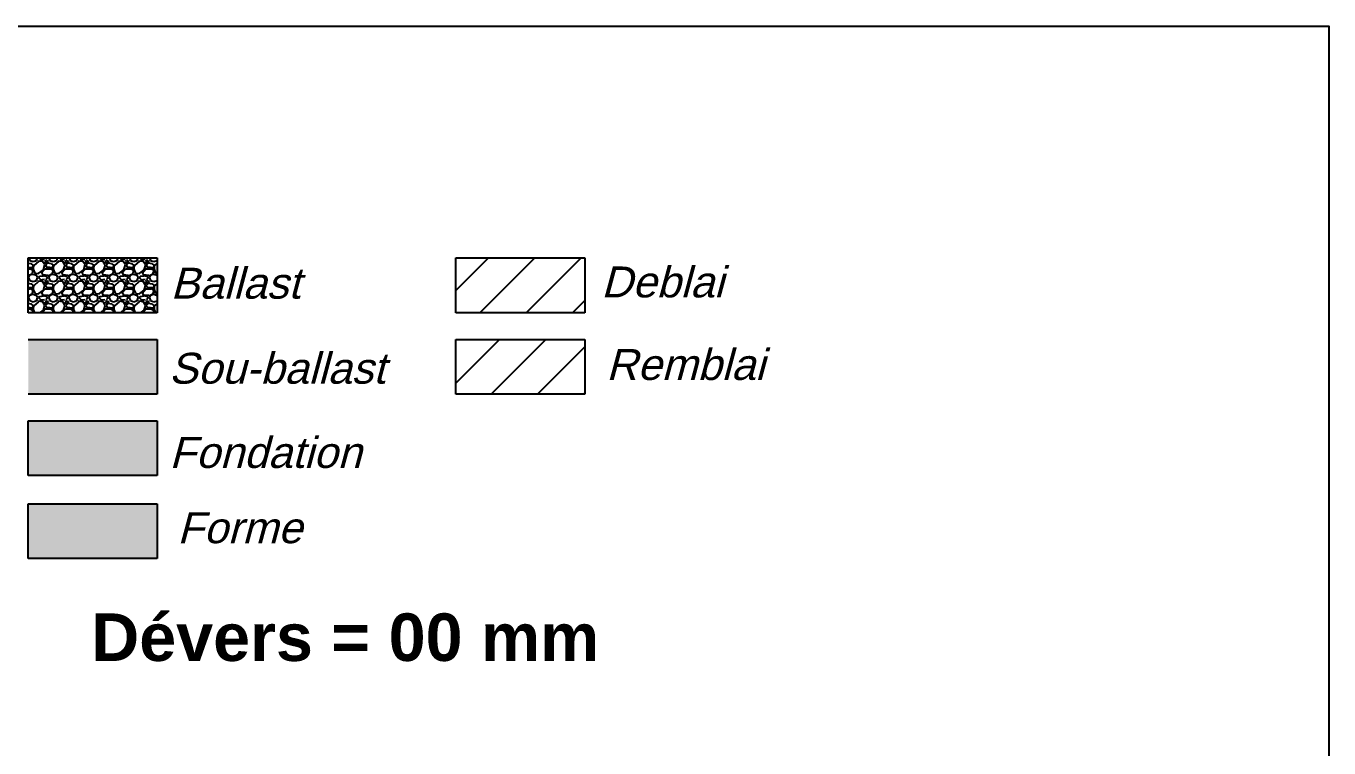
# Model space of a CAD drawing. Header units: millimetres. Extents: x 2762 to 3076, y 916 to 3305.
# Drawn here: x 2908.13 to 2924.56, y 950.04 to 959.15 of the extents above; entities that cross this region are included whole.
import ezdxf

# ---------------------------------------------------------------- set-up
doc = ezdxf.new("R2010")
doc.units = ezdxf.units.MM
doc.header["$LTSCALE"] = 2
doc.layers.add('C-ANNO-TABL-TEXT', color=150, linetype='Continuous')
doc.styles.add('ARIAL', font='arial.ttf')
doc.styles.get("Standard").update_dxf_attribs({"font": 'arial.ttf'})

msp = doc.modelspace()

# ---------------------------------------------------------------- hatches: boundary and pattern name
h = msp.add_hatch(color=11)
h.dxf.hatch_style = 1
h.paths.add_polyline_path([(2909.781, 955.191), (2908.155, 955.191), (2908.155, 954.499), (2909.781, 954.499)])
h = msp.add_hatch(color=30)
h.dxf.hatch_style = 1
h.paths.add_polyline_path([(2909.781, 954.164), (2908.155, 954.164), (2908.155, 953.472), (2909.781, 953.472)])
h = msp.add_hatch(color=83)
h.dxf.hatch_style = 1
h.paths.add_polyline_path([(2909.781, 953.118), (2908.155, 953.118), (2908.155, 952.426), (2909.781, 952.426)])

# ---------------------------------------------------------------- linework, layer by layer
for p, q in [((2908.155, 956.219), (2909.781, 956.219)), ((2908.155, 956.219), (2909.781, 956.219)), ((2908.155, 955.527), (2908.155, 956.219)), ((2909.781, 956.219), (2909.781, 955.527)), ((2909.781, 956.219), (2909.781, 955.527)), ((2913.548, 956.219), (2915.174, 956.219)), ((2913.548, 955.527), (2913.548, 956.219)), ((2915.174, 956.219), (2915.174, 955.527)), ((2909.781, 955.527), (2908.155, 955.527)), ((2909.781, 955.527), (2908.155, 955.527)), ((2915.174, 955.527), (2913.548, 955.527)), ((2908.155, 955.191), (2909.781, 955.191)), ((2909.781, 955.191), (2909.781, 954.499)), ((2913.548, 955.191), (2915.174, 955.191)), ((2913.548, 954.499), (2913.548, 955.191)), ((2915.174, 955.191), (2915.174, 954.499)), ((2909.781, 954.499), (2908.155, 954.499)), ((2915.174, 954.499), (2913.548, 954.499)), ((2908.155, 954.164), (2909.781, 954.164)), ((2908.155, 953.472), (2908.155, 954.164)), ((2909.781, 954.164), (2909.781, 953.472)), ((2909.781, 953.472), (2908.155, 953.472)), ((2908.155, 953.118), (2909.781, 953.118)), ((2908.155, 952.426), (2908.155, 953.118)), ((2909.781, 953.118), (2909.781, 952.426)), ((2909.781, 952.426), (2908.155, 952.426))]:
    msp.add_line(p, q)
at = {"linetype": 'Continuous'}
for p, q in [((2908.158, 956.172), (2908.155, 956.173)), ((2908.155, 956.17), (2908.158, 956.172)), ((2908.195, 956.144), (2908.155, 956.15)), ((2908.161, 956.219), (2908.174, 956.188)), ((2908.173, 956.188), (2908.216, 956.175)), ((2908.218, 956.128), (2908.197, 956.145)), ((2908.216, 956.175), (2908.26, 956.188)), ((2908.284, 956.175), (2908.225, 956.122)), ((2908.26, 956.187), (2908.271, 956.219)), ((2908.337, 956.175), (2908.276, 956.18)), ((2908.317, 956.193), (2908.293, 956.219)), ((2908.36, 956.199), (2908.302, 956.194)), ((2908.364, 956.131), (2908.336, 956.176)), ((2908.363, 956.175), (2908.373, 956.15)), ((2908.382, 956.183), (2908.364, 956.176)), ((2908.374, 956.149), (2908.412, 956.172)), ((2908.399, 956.152), (2908.374, 956.127)), ((2908.394, 956.219), (2908.376, 956.198)), ((2908.394, 956.219), (2908.376, 956.198)), ((2908.412, 956.172), (2908.381, 956.182)), ((2908.449, 956.144), (2908.399, 956.151)), ((2908.449, 956.144), (2908.399, 956.151)), ((2908.415, 956.219), (2908.428, 956.188)), ((2908.415, 956.219), (2908.428, 956.188)), ((2908.427, 956.188), (2908.47, 956.175)), ((2908.427, 956.188), (2908.47, 956.175)), ((2908.472, 956.128), (2908.451, 956.145)), ((2908.472, 956.128), (2908.451, 956.145)), ((2908.47, 956.175), (2908.514, 956.188)), ((2908.47, 956.175), (2908.514, 956.188)), ((2908.538, 956.175), (2908.479, 956.122)), ((2908.538, 956.175), (2908.479, 956.122)), ((2908.514, 956.187), (2908.525, 956.219)), ((2908.514, 956.187), (2908.525, 956.219)), ((2908.591, 956.175), (2908.53, 956.18)), ((2908.591, 956.175), (2908.53, 956.18)), ((2908.571, 956.193), (2908.547, 956.219)), ((2908.571, 956.193), (2908.547, 956.219)), ((2908.614, 956.199), (2908.556, 956.194)), ((2908.614, 956.199), (2908.556, 956.194)), ((2908.618, 956.131), (2908.59, 956.176)), ((2908.618, 956.131), (2908.59, 956.176)), ((2908.617, 956.175), (2908.627, 956.15)), ((2908.617, 956.175), (2908.627, 956.15)), ((2908.636, 956.183), (2908.618, 956.176)), ((2908.636, 956.183), (2908.618, 956.176)), ((2908.628, 956.149), (2908.666, 956.172)), ((2908.628, 956.149), (2908.666, 956.172)), ((2908.653, 956.152), (2908.628, 956.127)), ((2908.653, 956.152), (2908.628, 956.127)), ((2908.648, 956.219), (2908.63, 956.198)), ((2908.648, 956.219), (2908.63, 956.198)), ((2908.666, 956.172), (2908.635, 956.182)), ((2908.666, 956.172), (2908.635, 956.182)), ((2908.703, 956.144), (2908.653, 956.151)), ((2908.703, 956.144), (2908.653, 956.151)), ((2908.669, 956.219), (2908.682, 956.188)), ((2908.669, 956.219), (2908.682, 956.188)), ((2908.681, 956.188), (2908.724, 956.175)), ((2908.681, 956.188), (2908.724, 956.175)), ((2908.726, 956.128), (2908.705, 956.145)), ((2908.726, 956.128), (2908.705, 956.145)), ((2908.724, 956.175), (2908.768, 956.188)), ((2908.724, 956.175), (2908.768, 956.188)), ((2908.792, 956.175), (2908.733, 956.122)), ((2908.792, 956.175), (2908.733, 956.122)), ((2908.768, 956.187), (2908.779, 956.219)), ((2908.768, 956.187), (2908.779, 956.219)), ((2908.845, 956.175), (2908.784, 956.18)), ((2908.845, 956.175), (2908.784, 956.18)), ((2908.825, 956.193), (2908.801, 956.219)), ((2908.825, 956.193), (2908.801, 956.219)), ((2908.868, 956.199), (2908.81, 956.194)), ((2908.868, 956.199), (2908.81, 956.194)), ((2908.872, 956.131), (2908.844, 956.176)), ((2908.872, 956.131), (2908.844, 956.176)), ((2908.871, 956.175), (2908.881, 956.15)), ((2908.871, 956.175), (2908.881, 956.15)), ((2908.89, 956.183), (2908.872, 956.176)), ((2908.89, 956.183), (2908.872, 956.176)), ((2908.882, 956.149), (2908.92, 956.172)), ((2908.882, 956.149), (2908.92, 956.172)), ((2908.907, 956.152), (2908.882, 956.127)), ((2908.907, 956.152), (2908.882, 956.127)), ((2908.902, 956.219), (2908.884, 956.198)), ((2908.902, 956.219), (2908.884, 956.198)), ((2908.92, 956.172), (2908.889, 956.182)), ((2908.92, 956.172), (2908.889, 956.182)), ((2908.957, 956.144), (2908.907, 956.151)), ((2908.957, 956.144), (2908.907, 956.151)), ((2908.923, 956.219), (2908.936, 956.188)), ((2908.923, 956.219), (2908.936, 956.188)), ((2908.935, 956.188), (2908.978, 956.175)), ((2908.935, 956.188), (2908.978, 956.175)), ((2908.98, 956.128), (2908.959, 956.145)), ((2908.98, 956.128), (2908.959, 956.145)), ((2908.978, 956.175), (2909.022, 956.188)), ((2908.978, 956.175), (2909.022, 956.188)), ((2909.046, 956.175), (2908.987, 956.122)), ((2909.046, 956.175), (2908.987, 956.122)), ((2909.022, 956.187), (2909.033, 956.219)), ((2909.022, 956.187), (2909.033, 956.219)), ((2909.099, 956.175), (2909.038, 956.18)), ((2909.099, 956.175), (2909.038, 956.18)), ((2909.079, 956.193), (2909.055, 956.219)), ((2909.079, 956.193), (2909.055, 956.219)), ((2909.122, 956.199), (2909.064, 956.194)), ((2909.122, 956.199), (2909.064, 956.194)), ((2909.126, 956.131), (2909.098, 956.176)), ((2909.126, 956.131), (2909.098, 956.176)), ((2909.125, 956.175), (2909.135, 956.15)), ((2909.125, 956.175), (2909.135, 956.15)), ((2909.144, 956.183), (2909.126, 956.176)), ((2909.144, 956.183), (2909.126, 956.176)), ((2909.136, 956.149), (2909.174, 956.172)), ((2909.136, 956.149), (2909.174, 956.172)), ((2909.161, 956.152), (2909.136, 956.127)), ((2909.161, 956.152), (2909.136, 956.127)), ((2909.156, 956.219), (2909.138, 956.198)), ((2909.156, 956.219), (2909.138, 956.198)), ((2909.174, 956.172), (2909.143, 956.182)), ((2909.174, 956.172), (2909.143, 956.182)), ((2909.211, 956.144), (2909.161, 956.151)), ((2909.211, 956.144), (2909.161, 956.151)), ((2909.177, 956.219), (2909.19, 956.188)), ((2909.177, 956.219), (2909.19, 956.188)), ((2909.189, 956.188), (2909.232, 956.175)), ((2909.189, 956.188), (2909.232, 956.175)), ((2909.234, 956.128), (2909.213, 956.145)), ((2909.234, 956.128), (2909.213, 956.145)), ((2909.232, 956.175), (2909.276, 956.188)), ((2909.232, 956.175), (2909.276, 956.188)), ((2909.3, 956.175), (2909.241, 956.122)), ((2909.3, 956.175), (2909.241, 956.122)), ((2909.276, 956.187), (2909.287, 956.219)), ((2909.276, 956.187), (2909.287, 956.219)), ((2909.353, 956.175), (2909.292, 956.18)), ((2909.353, 956.175), (2909.292, 956.18)), ((2909.333, 956.193), (2909.309, 956.219)), ((2909.333, 956.193), (2909.309, 956.219)), ((2909.376, 956.199), (2909.318, 956.194)), ((2909.376, 956.199), (2909.318, 956.194)), ((2909.38, 956.131), (2909.352, 956.176)), ((2909.38, 956.131), (2909.352, 956.176)), ((2909.379, 956.175), (2909.389, 956.15)), ((2909.379, 956.175), (2909.389, 956.15)), ((2909.398, 956.183), (2909.38, 956.176)), ((2909.398, 956.183), (2909.38, 956.176)), ((2909.39, 956.149), (2909.428, 956.172)), ((2909.39, 956.149), (2909.428, 956.172)), ((2909.415, 956.152), (2909.39, 956.127)), ((2909.415, 956.152), (2909.39, 956.127)), ((2909.41, 956.219), (2909.392, 956.198)), ((2909.41, 956.219), (2909.392, 956.198)), ((2909.428, 956.172), (2909.397, 956.182)), ((2909.428, 956.172), (2909.397, 956.182)), ((2909.465, 956.144), (2909.415, 956.151)), ((2909.465, 956.144), (2909.415, 956.151)), ((2909.431, 956.219), (2909.444, 956.188)), ((2909.431, 956.219), (2909.444, 956.188)), ((2909.443, 956.188), (2909.486, 956.175)), ((2909.443, 956.188), (2909.486, 956.175)), ((2909.488, 956.128), (2909.467, 956.145)), ((2909.488, 956.128), (2909.467, 956.145)), ((2909.486, 956.175), (2909.53, 956.188)), ((2909.486, 956.175), (2909.53, 956.188)), ((2909.554, 956.175), (2909.495, 956.122)), ((2909.554, 956.175), (2909.495, 956.122)), ((2909.53, 956.187), (2909.541, 956.219)), ((2909.53, 956.187), (2909.541, 956.219)), ((2909.607, 956.175), (2909.546, 956.18)), ((2909.607, 956.175), (2909.546, 956.18)), ((2909.587, 956.193), (2909.563, 956.219)), ((2909.587, 956.193), (2909.563, 956.219)), ((2909.63, 956.199), (2909.572, 956.194)), ((2909.63, 956.199), (2909.572, 956.194)), ((2909.634, 956.131), (2909.606, 956.176)), ((2909.634, 956.131), (2909.606, 956.176)), ((2909.633, 956.175), (2909.643, 956.15)), ((2909.633, 956.175), (2909.643, 956.15)), ((2909.652, 956.183), (2909.634, 956.176)), ((2909.652, 956.183), (2909.634, 956.176)), ((2909.644, 956.149), (2909.682, 956.172)), ((2909.644, 956.149), (2909.682, 956.172)), ((2909.669, 956.152), (2909.644, 956.127)), ((2909.669, 956.152), (2909.644, 956.127)), ((2909.664, 956.219), (2909.646, 956.198)), ((2909.664, 956.219), (2909.646, 956.198)), ((2909.682, 956.172), (2909.651, 956.182)), ((2909.682, 956.172), (2909.651, 956.182)), ((2909.719, 956.144), (2909.669, 956.151)), ((2909.719, 956.144), (2909.669, 956.151)), ((2909.685, 956.219), (2909.698, 956.188)), ((2909.685, 956.219), (2909.698, 956.188)), ((2909.697, 956.188), (2909.74, 956.175)), ((2909.697, 956.188), (2909.74, 956.175)), ((2909.742, 956.128), (2909.721, 956.145)), ((2909.742, 956.128), (2909.721, 956.145)), ((2909.74, 956.175), (2909.781, 956.187)), ((2909.74, 956.175), (2909.781, 956.187)), ((2909.781, 956.151), (2909.749, 956.122)), ((2909.781, 956.151), (2909.749, 956.122)), ((2908.155, 956.104), (2908.205, 956.098)), ((2908.155, 956.083), (2908.181, 956.083)), ((2908.207, 956.019), (2908.155, 955.992)), ((2908.16, 955.969), (2908.176, 956.005)), ((2908.176, 956.005), (2908.217, 956.018)), ((2908.18, 956.086), (2908.214, 956.063)), ((2908.204, 956.088), (2908.217, 956.111)), ((2908.214, 956.061), (2908.204, 956.025)), ((2908.216, 956.016), (2908.257, 956.001)), ((2908.219, 956.129), (2908.217, 956.076)), ((2908.217, 956.111), (2908.217, 956.127)), ((2908.217, 956.076), (2908.237, 956.028)), ((2908.237, 956.025), (2908.29, 956.022)), ((2908.256, 956.003), (2908.271, 955.97)), ((2908.29, 956.025), (2908.346, 956.068)), ((2908.29, 955.969), (2908.298, 955.989)), ((2908.346, 955.989), (2908.298, 955.984)), ((2908.324, 956.033), (2908.369, 956.083)), ((2908.343, 956.003), (2908.325, 956.034)), ((2908.405, 955.999), (2908.341, 956.004)), ((2908.346, 956.068), (2908.366, 956.132)), ((2908.397, 955.982), (2908.346, 955.994)), ((2908.369, 956.083), (2908.435, 956.083)), ((2908.374, 956.127), (2908.394, 956.096)), ((2908.395, 956.106), (2908.459, 956.098)), ((2908.399, 955.969), (2908.397, 955.982)), ((2908.461, 956.019), (2908.408, 955.991)), ((2908.414, 955.969), (2908.43, 956.005)), ((2908.43, 956.005), (2908.471, 956.018)), ((2908.434, 956.086), (2908.468, 956.063)), ((2908.458, 956.088), (2908.471, 956.111)), ((2908.468, 956.061), (2908.458, 956.025)), ((2908.47, 956.016), (2908.511, 956.001)), ((2908.473, 956.129), (2908.471, 956.076)), ((2908.473, 956.129), (2908.471, 956.076)), ((2908.471, 956.111), (2908.471, 956.127)), ((2908.471, 956.111), (2908.471, 956.127)), ((2908.471, 956.076), (2908.491, 956.028)), ((2908.491, 956.025), (2908.544, 956.022)), ((2908.51, 956.003), (2908.525, 955.97)), ((2908.544, 956.025), (2908.6, 956.068)), ((2908.544, 956.025), (2908.6, 956.068)), ((2908.544, 955.969), (2908.552, 955.989)), ((2908.6, 955.989), (2908.552, 955.984)), ((2908.578, 956.033), (2908.623, 956.083)), ((2908.578, 956.033), (2908.623, 956.083)), ((2908.597, 956.003), (2908.579, 956.034)), ((2908.597, 956.003), (2908.579, 956.034)), ((2908.659, 955.999), (2908.595, 956.004)), ((2908.659, 955.999), (2908.595, 956.004)), ((2908.6, 956.068), (2908.62, 956.132)), ((2908.6, 956.068), (2908.62, 956.132)), ((2908.651, 955.982), (2908.6, 955.994)), ((2908.651, 955.982), (2908.6, 955.994)), ((2908.623, 956.083), (2908.689, 956.083)), ((2908.623, 956.083), (2908.689, 956.083)), ((2908.628, 956.127), (2908.648, 956.096)), ((2908.628, 956.127), (2908.648, 956.096)), ((2908.649, 956.106), (2908.713, 956.098)), ((2908.649, 956.106), (2908.713, 956.098)), ((2908.653, 955.969), (2908.651, 955.982)), ((2908.653, 955.969), (2908.651, 955.982)), ((2908.715, 956.019), (2908.662, 955.991)), ((2908.715, 956.019), (2908.662, 955.991)), ((2908.668, 955.969), (2908.684, 956.005)), ((2908.668, 955.969), (2908.684, 956.005)), ((2908.684, 956.005), (2908.725, 956.018)), ((2908.684, 956.005), (2908.725, 956.018)), ((2908.688, 956.086), (2908.722, 956.063)), ((2908.688, 956.086), (2908.722, 956.063)), ((2908.712, 956.088), (2908.725, 956.111)), ((2908.712, 956.088), (2908.725, 956.111)), ((2908.722, 956.061), (2908.712, 956.025)), ((2908.722, 956.061), (2908.712, 956.025)), ((2908.724, 956.016), (2908.765, 956.001)), ((2908.724, 956.016), (2908.765, 956.001)), ((2908.727, 956.129), (2908.725, 956.076)), ((2908.727, 956.129), (2908.725, 956.076)), ((2908.725, 956.111), (2908.725, 956.127)), ((2908.725, 956.111), (2908.725, 956.127)), ((2908.725, 956.076), (2908.745, 956.028)), ((2908.725, 956.076), (2908.745, 956.028)), ((2908.745, 956.025), (2908.798, 956.022)), ((2908.745, 956.025), (2908.798, 956.022)), ((2908.764, 956.003), (2908.779, 955.97)), ((2908.764, 956.003), (2908.779, 955.97)), ((2908.798, 956.025), (2908.854, 956.068)), ((2908.798, 956.025), (2908.854, 956.068)), ((2908.798, 955.969), (2908.806, 955.989)), ((2908.798, 955.969), (2908.806, 955.989)), ((2908.854, 955.989), (2908.806, 955.984)), ((2908.854, 955.989), (2908.806, 955.984)), ((2908.832, 956.033), (2908.877, 956.083)), ((2908.832, 956.033), (2908.877, 956.083)), ((2908.851, 956.003), (2908.833, 956.034)), ((2908.851, 956.003), (2908.833, 956.034)), ((2908.913, 955.999), (2908.849, 956.004)), ((2908.913, 955.999), (2908.849, 956.004)), ((2908.854, 956.068), (2908.874, 956.132)), ((2908.854, 956.068), (2908.874, 956.132)), ((2908.905, 955.982), (2908.854, 955.994)), ((2908.905, 955.982), (2908.854, 955.994)), ((2908.877, 956.083), (2908.943, 956.083)), ((2908.877, 956.083), (2908.943, 956.083)), ((2908.882, 956.127), (2908.902, 956.096)), ((2908.882, 956.127), (2908.902, 956.096)), ((2908.903, 956.106), (2908.967, 956.098)), ((2908.903, 956.106), (2908.967, 956.098)), ((2908.907, 955.969), (2908.905, 955.982)), ((2908.907, 955.969), (2908.905, 955.982)), ((2908.969, 956.019), (2908.916, 955.991)), ((2908.969, 956.019), (2908.916, 955.991)), ((2908.922, 955.969), (2908.938, 956.005)), ((2908.922, 955.969), (2908.938, 956.005)), ((2908.938, 956.005), (2908.979, 956.018)), ((2908.938, 956.005), (2908.979, 956.018)), ((2908.942, 956.086), (2908.976, 956.063)), ((2908.942, 956.086), (2908.976, 956.063)), ((2908.966, 956.088), (2908.979, 956.111)), ((2908.966, 956.088), (2908.979, 956.111)), ((2908.976, 956.061), (2908.966, 956.025)), ((2908.976, 956.061), (2908.966, 956.025)), ((2908.978, 956.016), (2909.019, 956.001)), ((2908.978, 956.016), (2909.019, 956.001)), ((2908.981, 956.129), (2908.979, 956.076)), ((2908.981, 956.129), (2908.979, 956.076)), ((2908.979, 956.111), (2908.979, 956.127)), ((2908.979, 956.111), (2908.979, 956.127)), ((2908.979, 956.076), (2908.999, 956.028)), ((2908.979, 956.076), (2908.999, 956.028)), ((2908.999, 956.025), (2909.052, 956.022)), ((2908.999, 956.025), (2909.052, 956.022)), ((2909.018, 956.003), (2909.033, 955.97)), ((2909.018, 956.003), (2909.033, 955.97)), ((2909.052, 956.025), (2909.108, 956.068)), ((2909.052, 956.025), (2909.108, 956.068)), ((2909.052, 955.969), (2909.06, 955.989)), ((2909.052, 955.969), (2909.06, 955.989)), ((2909.108, 955.989), (2909.06, 955.984)), ((2909.108, 955.989), (2909.06, 955.984)), ((2909.086, 956.033), (2909.131, 956.083)), ((2909.086, 956.033), (2909.131, 956.083)), ((2909.105, 956.003), (2909.087, 956.034)), ((2909.105, 956.003), (2909.087, 956.034)), ((2909.167, 955.999), (2909.103, 956.004)), ((2909.167, 955.999), (2909.103, 956.004)), ((2909.108, 956.068), (2909.128, 956.132)), ((2909.108, 956.068), (2909.128, 956.132)), ((2909.159, 955.982), (2909.108, 955.994)), ((2909.159, 955.982), (2909.108, 955.994)), ((2909.131, 956.083), (2909.197, 956.083)), ((2909.131, 956.083), (2909.197, 956.083)), ((2909.136, 956.127), (2909.156, 956.096)), ((2909.136, 956.127), (2909.156, 956.096)), ((2909.157, 956.106), (2909.221, 956.098)), ((2909.157, 956.106), (2909.221, 956.098)), ((2909.161, 955.969), (2909.159, 955.982)), ((2909.161, 955.969), (2909.159, 955.982)), ((2909.223, 956.019), (2909.17, 955.991)), ((2909.223, 956.019), (2909.17, 955.991)), ((2909.176, 955.969), (2909.192, 956.005)), ((2909.176, 955.969), (2909.192, 956.005)), ((2909.192, 956.005), (2909.233, 956.018)), ((2909.192, 956.005), (2909.233, 956.018)), ((2909.196, 956.086), (2909.23, 956.063)), ((2909.196, 956.086), (2909.23, 956.063)), ((2909.22, 956.088), (2909.233, 956.111)), ((2909.22, 956.088), (2909.233, 956.111)), ((2909.23, 956.061), (2909.22, 956.025)), ((2909.23, 956.061), (2909.22, 956.025)), ((2909.232, 956.016), (2909.273, 956.001)), ((2909.232, 956.016), (2909.273, 956.001)), ((2909.235, 956.129), (2909.233, 956.076)), ((2909.235, 956.129), (2909.233, 956.076)), ((2909.233, 956.111), (2909.233, 956.127)), ((2909.233, 956.111), (2909.233, 956.127)), ((2909.233, 956.076), (2909.253, 956.028)), ((2909.233, 956.076), (2909.253, 956.028)), ((2909.253, 956.025), (2909.306, 956.022)), ((2909.253, 956.025), (2909.306, 956.022)), ((2909.272, 956.003), (2909.287, 955.97)), ((2909.272, 956.003), (2909.287, 955.97)), ((2909.306, 956.025), (2909.362, 956.068)), ((2909.306, 956.025), (2909.362, 956.068)), ((2909.306, 955.969), (2909.314, 955.989)), ((2909.306, 955.969), (2909.314, 955.989)), ((2909.362, 955.989), (2909.314, 955.984)), ((2909.362, 955.989), (2909.314, 955.984)), ((2909.34, 956.033), (2909.385, 956.083)), ((2909.34, 956.033), (2909.385, 956.083)), ((2909.359, 956.003), (2909.341, 956.034)), ((2909.359, 956.003), (2909.341, 956.034)), ((2909.421, 955.999), (2909.357, 956.004)), ((2909.421, 955.999), (2909.357, 956.004)), ((2909.362, 956.068), (2909.382, 956.132)), ((2909.362, 956.068), (2909.382, 956.132)), ((2909.413, 955.982), (2909.362, 955.994)), ((2909.413, 955.982), (2909.362, 955.994)), ((2909.385, 956.083), (2909.451, 956.083)), ((2909.385, 956.083), (2909.451, 956.083)), ((2909.39, 956.127), (2909.41, 956.096)), ((2909.39, 956.127), (2909.41, 956.096)), ((2909.411, 956.106), (2909.475, 956.098)), ((2909.411, 956.106), (2909.475, 956.098)), ((2909.415, 955.969), (2909.413, 955.982)), ((2909.415, 955.969), (2909.413, 955.982)), ((2909.477, 956.019), (2909.424, 955.991)), ((2909.477, 956.019), (2909.424, 955.991)), ((2909.43, 955.969), (2909.446, 956.005)), ((2909.43, 955.969), (2909.446, 956.005)), ((2909.446, 956.005), (2909.487, 956.018)), ((2909.446, 956.005), (2909.487, 956.018)), ((2909.45, 956.086), (2909.484, 956.063)), ((2909.45, 956.086), (2909.484, 956.063)), ((2909.474, 956.088), (2909.487, 956.111)), ((2909.474, 956.088), (2909.487, 956.111)), ((2909.484, 956.061), (2909.474, 956.025)), ((2909.484, 956.061), (2909.474, 956.025)), ((2909.486, 956.016), (2909.527, 956.001)), ((2909.486, 956.016), (2909.527, 956.001)), ((2909.489, 956.129), (2909.487, 956.076)), ((2909.489, 956.129), (2909.487, 956.076)), ((2909.487, 956.111), (2909.487, 956.127)), ((2909.487, 956.111), (2909.487, 956.127)), ((2909.487, 956.076), (2909.507, 956.028)), ((2909.487, 956.076), (2909.507, 956.028)), ((2909.507, 956.025), (2909.56, 956.022)), ((2909.507, 956.025), (2909.56, 956.022)), ((2909.526, 956.003), (2909.541, 955.97)), ((2909.526, 956.003), (2909.541, 955.97)), ((2909.56, 956.025), (2909.616, 956.068)), ((2909.56, 956.025), (2909.616, 956.068)), ((2909.56, 955.969), (2909.568, 955.989)), ((2909.56, 955.969), (2909.568, 955.989)), ((2909.616, 955.989), (2909.568, 955.984)), ((2909.616, 955.989), (2909.568, 955.984)), ((2909.594, 956.033), (2909.639, 956.083)), ((2909.594, 956.033), (2909.639, 956.083)), ((2909.613, 956.003), (2909.595, 956.034)), ((2909.613, 956.003), (2909.595, 956.034)), ((2909.675, 955.999), (2909.611, 956.004)), ((2909.675, 955.999), (2909.611, 956.004)), ((2909.616, 956.068), (2909.636, 956.132)), ((2909.616, 956.068), (2909.636, 956.132)), ((2909.667, 955.982), (2909.616, 955.994)), ((2909.667, 955.982), (2909.616, 955.994)), ((2909.639, 956.083), (2909.705, 956.083)), ((2909.639, 956.083), (2909.705, 956.083)), ((2909.644, 956.127), (2909.664, 956.096)), ((2909.644, 956.127), (2909.664, 956.096)), ((2909.665, 956.106), (2909.729, 956.098)), ((2909.665, 956.106), (2909.729, 956.098)), ((2909.669, 955.969), (2909.667, 955.982)), ((2909.669, 955.969), (2909.667, 955.982)), ((2909.731, 956.019), (2909.678, 955.991)), ((2909.731, 956.019), (2909.678, 955.991)), ((2909.684, 955.969), (2909.7, 956.005)), ((2909.684, 955.969), (2909.7, 956.005)), ((2909.7, 956.005), (2909.741, 956.018)), ((2909.7, 956.005), (2909.741, 956.018)), ((2909.704, 956.086), (2909.738, 956.063)), ((2909.704, 956.086), (2909.738, 956.063)), ((2909.728, 956.088), (2909.741, 956.111)), ((2909.728, 956.088), (2909.741, 956.111)), ((2909.738, 956.061), (2909.728, 956.025)), ((2909.738, 956.061), (2909.728, 956.025)), ((2909.74, 956.016), (2909.781, 956.001)), ((2909.74, 956.016), (2909.781, 956.001)), ((2909.743, 956.129), (2909.741, 956.076)), ((2909.743, 956.129), (2909.741, 956.076)), ((2909.741, 956.111), (2909.741, 956.127)), ((2909.741, 956.111), (2909.741, 956.127)), ((2909.741, 956.076), (2909.761, 956.028)), ((2909.741, 956.076), (2909.761, 956.028)), ((2909.761, 956.025), (2909.781, 956.024)), ((2909.761, 956.025), (2909.781, 956.024)), ((2909.78, 956.003), (2909.781, 956)), ((2909.78, 956.003), (2909.781, 956)), ((2908.158, 955.918), (2908.155, 955.919)), ((2908.155, 955.916), (2908.158, 955.918)), ((2908.195, 955.89), (2908.155, 955.896)), ((2908.155, 955.85), (2908.205, 955.844)), ((2908.155, 955.829), (2908.181, 955.829)), ((2908.159, 955.969), (2908.174, 955.934)), ((2908.173, 955.934), (2908.216, 955.921)), ((2908.18, 955.832), (2908.214, 955.809)), ((2908.218, 955.874), (2908.197, 955.891)), ((2908.204, 955.834), (2908.217, 955.857)), ((2908.216, 955.921), (2908.26, 955.934)), ((2908.219, 955.875), (2908.217, 955.822)), ((2908.217, 955.857), (2908.217, 955.873)), ((2908.217, 955.822), (2908.237, 955.774)), ((2908.284, 955.921), (2908.225, 955.868)), ((2908.26, 955.933), (2908.273, 955.969)), ((2908.337, 955.921), (2908.276, 955.926)), ((2908.317, 955.939), (2908.289, 955.969)), ((2908.29, 955.771), (2908.346, 955.814)), ((2908.36, 955.945), (2908.302, 955.94)), ((2908.324, 955.779), (2908.369, 955.829)), ((2908.364, 955.877), (2908.336, 955.922)), ((2908.346, 955.814), (2908.366, 955.878)), ((2908.363, 955.921), (2908.373, 955.896)), ((2908.382, 955.929), (2908.364, 955.922)), ((2908.369, 955.829), (2908.435, 955.829)), ((2908.374, 955.895), (2908.412, 955.918)), ((2908.399, 955.898), (2908.374, 955.873)), ((2908.374, 955.873), (2908.394, 955.842)), ((2908.399, 955.97), (2908.376, 955.944)), ((2908.412, 955.918), (2908.381, 955.928)), ((2908.395, 955.852), (2908.459, 955.844)), ((2908.449, 955.89), (2908.399, 955.897)), ((2908.413, 955.969), (2908.428, 955.934)), ((2908.427, 955.934), (2908.47, 955.921)), ((2908.434, 955.832), (2908.468, 955.809)), ((2908.472, 955.874), (2908.451, 955.891)), ((2908.458, 955.834), (2908.471, 955.857)), ((2908.47, 955.921), (2908.514, 955.934)), ((2908.473, 955.875), (2908.471, 955.822)), ((2908.471, 955.857), (2908.471, 955.873)), ((2908.471, 955.822), (2908.491, 955.774)), ((2908.538, 955.921), (2908.479, 955.868)), ((2908.514, 955.933), (2908.527, 955.969)), ((2908.591, 955.921), (2908.53, 955.926)), ((2908.571, 955.939), (2908.543, 955.969)), ((2908.544, 955.771), (2908.6, 955.814)), ((2908.614, 955.945), (2908.556, 955.94)), ((2908.578, 955.779), (2908.623, 955.829)), ((2908.618, 955.877), (2908.59, 955.922)), ((2908.6, 955.814), (2908.62, 955.878)), ((2908.617, 955.921), (2908.627, 955.896)), ((2908.636, 955.929), (2908.618, 955.922)), ((2908.623, 955.829), (2908.689, 955.829)), ((2908.628, 955.895), (2908.666, 955.918)), ((2908.653, 955.898), (2908.628, 955.873)), ((2908.628, 955.873), (2908.648, 955.842)), ((2908.653, 955.97), (2908.63, 955.944)), ((2908.653, 955.97), (2908.63, 955.944)), ((2908.666, 955.918), (2908.635, 955.928)), ((2908.649, 955.852), (2908.713, 955.844)), ((2908.703, 955.89), (2908.653, 955.897)), ((2908.667, 955.969), (2908.682, 955.934)), ((2908.667, 955.969), (2908.682, 955.934)), ((2908.681, 955.934), (2908.724, 955.921)), ((2908.681, 955.934), (2908.724, 955.921)), ((2908.688, 955.832), (2908.722, 955.809)), ((2908.726, 955.874), (2908.705, 955.891)), ((2908.712, 955.834), (2908.725, 955.857)), ((2908.724, 955.921), (2908.768, 955.934)), ((2908.724, 955.921), (2908.768, 955.934)), ((2908.727, 955.875), (2908.725, 955.822)), ((2908.725, 955.857), (2908.725, 955.873)), ((2908.725, 955.822), (2908.745, 955.774)), ((2908.792, 955.921), (2908.733, 955.868)), ((2908.792, 955.921), (2908.733, 955.868)), ((2908.768, 955.933), (2908.781, 955.969)), ((2908.768, 955.933), (2908.781, 955.969)), ((2908.845, 955.921), (2908.784, 955.926)), ((2908.845, 955.921), (2908.784, 955.926)), ((2908.825, 955.939), (2908.797, 955.969)), ((2908.825, 955.939), (2908.797, 955.969)), ((2908.798, 955.771), (2908.854, 955.814)), ((2908.798, 955.771), (2908.854, 955.814)), ((2908.868, 955.945), (2908.81, 955.94)), ((2908.868, 955.945), (2908.81, 955.94)), ((2908.832, 955.779), (2908.877, 955.829)), ((2908.832, 955.779), (2908.877, 955.829)), ((2908.872, 955.877), (2908.844, 955.922)), ((2908.872, 955.877), (2908.844, 955.922)), ((2908.854, 955.814), (2908.874, 955.878)), ((2908.854, 955.814), (2908.874, 955.878)), ((2908.871, 955.921), (2908.881, 955.896)), ((2908.871, 955.921), (2908.881, 955.896)), ((2908.89, 955.929), (2908.872, 955.922)), ((2908.89, 955.929), (2908.872, 955.922)), ((2908.877, 955.829), (2908.943, 955.829)), ((2908.877, 955.829), (2908.943, 955.829)), ((2908.882, 955.895), (2908.92, 955.918)), ((2908.882, 955.895), (2908.92, 955.918)), ((2908.907, 955.898), (2908.882, 955.873)), ((2908.907, 955.898), (2908.882, 955.873)), ((2908.882, 955.873), (2908.902, 955.842)), ((2908.882, 955.873), (2908.902, 955.842)), ((2908.907, 955.97), (2908.884, 955.944)), ((2908.907, 955.97), (2908.884, 955.944)), ((2908.92, 955.918), (2908.889, 955.928)), ((2908.92, 955.918), (2908.889, 955.928)), ((2908.903, 955.852), (2908.967, 955.844)), ((2908.903, 955.852), (2908.967, 955.844)), ((2908.957, 955.89), (2908.907, 955.897)), ((2908.957, 955.89), (2908.907, 955.897)), ((2908.921, 955.969), (2908.936, 955.934)), ((2908.921, 955.969), (2908.936, 955.934)), ((2908.935, 955.934), (2908.978, 955.921)), ((2908.935, 955.934), (2908.978, 955.921)), ((2908.942, 955.832), (2908.976, 955.809)), ((2908.942, 955.832), (2908.976, 955.809)), ((2908.98, 955.874), (2908.959, 955.891)), ((2908.98, 955.874), (2908.959, 955.891)), ((2908.966, 955.834), (2908.979, 955.857)), ((2908.966, 955.834), (2908.979, 955.857)), ((2908.978, 955.921), (2909.022, 955.934)), ((2908.978, 955.921), (2909.022, 955.934)), ((2908.981, 955.875), (2908.979, 955.822)), ((2908.981, 955.875), (2908.979, 955.822)), ((2908.979, 955.857), (2908.979, 955.873)), ((2908.979, 955.857), (2908.979, 955.873)), ((2908.979, 955.822), (2908.999, 955.774)), ((2908.979, 955.822), (2908.999, 955.774)), ((2909.046, 955.921), (2908.987, 955.868)), ((2909.046, 955.921), (2908.987, 955.868)), ((2909.022, 955.933), (2909.035, 955.969)), ((2909.022, 955.933), (2909.035, 955.969)), ((2909.099, 955.921), (2909.038, 955.926)), ((2909.099, 955.921), (2909.038, 955.926)), ((2909.079, 955.939), (2909.051, 955.969)), ((2909.079, 955.939), (2909.051, 955.969)), ((2909.052, 955.771), (2909.108, 955.814)), ((2909.052, 955.771), (2909.108, 955.814)), ((2909.122, 955.945), (2909.064, 955.94)), ((2909.122, 955.945), (2909.064, 955.94)), ((2909.086, 955.779), (2909.131, 955.829)), ((2909.086, 955.779), (2909.131, 955.829)), ((2909.126, 955.877), (2909.098, 955.922)), ((2909.126, 955.877), (2909.098, 955.922)), ((2909.108, 955.814), (2909.128, 955.878)), ((2909.108, 955.814), (2909.128, 955.878)), ((2909.125, 955.921), (2909.135, 955.896)), ((2909.125, 955.921), (2909.135, 955.896)), ((2909.144, 955.929), (2909.126, 955.922)), ((2909.144, 955.929), (2909.126, 955.922)), ((2909.131, 955.829), (2909.197, 955.829)), ((2909.131, 955.829), (2909.197, 955.829)), ((2909.136, 955.895), (2909.174, 955.918)), ((2909.136, 955.895), (2909.174, 955.918)), ((2909.161, 955.898), (2909.136, 955.873)), ((2909.161, 955.898), (2909.136, 955.873)), ((2909.136, 955.873), (2909.156, 955.842)), ((2909.136, 955.873), (2909.156, 955.842)), ((2909.161, 955.97), (2909.138, 955.944)), ((2909.161, 955.97), (2909.138, 955.944)), ((2909.174, 955.918), (2909.143, 955.928)), ((2909.174, 955.918), (2909.143, 955.928)), ((2909.157, 955.852), (2909.221, 955.844)), ((2909.157, 955.852), (2909.221, 955.844)), ((2909.211, 955.89), (2909.161, 955.897)), ((2909.211, 955.89), (2909.161, 955.897)), ((2909.175, 955.969), (2909.19, 955.934)), ((2909.175, 955.969), (2909.19, 955.934)), ((2909.189, 955.934), (2909.232, 955.921)), ((2909.189, 955.934), (2909.232, 955.921)), ((2909.196, 955.832), (2909.23, 955.809)), ((2909.196, 955.832), (2909.23, 955.809)), ((2909.234, 955.874), (2909.213, 955.891)), ((2909.234, 955.874), (2909.213, 955.891)), ((2909.22, 955.834), (2909.233, 955.857)), ((2909.22, 955.834), (2909.233, 955.857)), ((2909.232, 955.921), (2909.276, 955.934)), ((2909.232, 955.921), (2909.276, 955.934)), ((2909.235, 955.875), (2909.233, 955.822)), ((2909.235, 955.875), (2909.233, 955.822)), ((2909.233, 955.857), (2909.233, 955.873)), ((2909.233, 955.857), (2909.233, 955.873)), ((2909.233, 955.822), (2909.253, 955.774)), ((2909.233, 955.822), (2909.253, 955.774)), ((2909.3, 955.921), (2909.241, 955.868)), ((2909.3, 955.921), (2909.241, 955.868)), ((2909.276, 955.933), (2909.289, 955.969)), ((2909.276, 955.933), (2909.289, 955.969)), ((2909.353, 955.921), (2909.292, 955.926)), ((2909.353, 955.921), (2909.292, 955.926)), ((2909.333, 955.939), (2909.305, 955.969)), ((2909.333, 955.939), (2909.305, 955.969)), ((2909.306, 955.771), (2909.362, 955.814)), ((2909.306, 955.771), (2909.362, 955.814)), ((2909.376, 955.945), (2909.318, 955.94)), ((2909.376, 955.945), (2909.318, 955.94)), ((2909.34, 955.779), (2909.385, 955.829)), ((2909.34, 955.779), (2909.385, 955.829)), ((2909.38, 955.877), (2909.352, 955.922)), ((2909.38, 955.877), (2909.352, 955.922)), ((2909.362, 955.814), (2909.382, 955.878)), ((2909.362, 955.814), (2909.382, 955.878)), ((2909.379, 955.921), (2909.389, 955.896)), ((2909.379, 955.921), (2909.389, 955.896)), ((2909.398, 955.929), (2909.38, 955.922)), ((2909.398, 955.929), (2909.38, 955.922)), ((2909.385, 955.829), (2909.451, 955.829)), ((2909.385, 955.829), (2909.451, 955.829)), ((2909.39, 955.895), (2909.428, 955.918)), ((2909.39, 955.895), (2909.428, 955.918)), ((2909.415, 955.898), (2909.39, 955.873)), ((2909.415, 955.898), (2909.39, 955.873)), ((2909.39, 955.873), (2909.41, 955.842)), ((2909.39, 955.873), (2909.41, 955.842)), ((2909.415, 955.97), (2909.392, 955.944)), ((2909.415, 955.97), (2909.392, 955.944)), ((2909.428, 955.918), (2909.397, 955.928)), ((2909.428, 955.918), (2909.397, 955.928)), ((2909.411, 955.852), (2909.475, 955.844)), ((2909.411, 955.852), (2909.475, 955.844)), ((2909.465, 955.89), (2909.415, 955.897)), ((2909.465, 955.89), (2909.415, 955.897)), ((2909.429, 955.969), (2909.444, 955.934)), ((2909.429, 955.969), (2909.444, 955.934)), ((2909.443, 955.934), (2909.486, 955.921)), ((2909.443, 955.934), (2909.486, 955.921)), ((2909.45, 955.832), (2909.484, 955.809)), ((2909.45, 955.832), (2909.484, 955.809)), ((2909.488, 955.874), (2909.467, 955.891)), ((2909.488, 955.874), (2909.467, 955.891)), ((2909.474, 955.834), (2909.487, 955.857)), ((2909.474, 955.834), (2909.487, 955.857)), ((2909.486, 955.921), (2909.53, 955.934)), ((2909.486, 955.921), (2909.53, 955.934)), ((2909.489, 955.875), (2909.487, 955.822)), ((2909.489, 955.875), (2909.487, 955.822)), ((2909.487, 955.857), (2909.487, 955.873)), ((2909.487, 955.857), (2909.487, 955.873)), ((2909.487, 955.822), (2909.507, 955.774)), ((2909.487, 955.822), (2909.507, 955.774)), ((2909.554, 955.921), (2909.495, 955.868)), ((2909.554, 955.921), (2909.495, 955.868)), ((2909.53, 955.933), (2909.543, 955.969)), ((2909.53, 955.933), (2909.543, 955.969)), ((2909.607, 955.921), (2909.546, 955.926)), ((2909.607, 955.921), (2909.546, 955.926)), ((2909.587, 955.939), (2909.559, 955.969)), ((2909.587, 955.939), (2909.559, 955.969)), ((2909.56, 955.771), (2909.616, 955.814)), ((2909.56, 955.771), (2909.616, 955.814)), ((2909.63, 955.945), (2909.572, 955.94)), ((2909.63, 955.945), (2909.572, 955.94)), ((2909.594, 955.779), (2909.639, 955.829)), ((2909.594, 955.779), (2909.639, 955.829)), ((2909.634, 955.877), (2909.606, 955.922)), ((2909.634, 955.877), (2909.606, 955.922)), ((2909.616, 955.814), (2909.636, 955.878)), ((2909.616, 955.814), (2909.636, 955.878)), ((2909.633, 955.921), (2909.643, 955.896)), ((2909.633, 955.921), (2909.643, 955.896)), ((2909.652, 955.929), (2909.634, 955.922)), ((2909.652, 955.929), (2909.634, 955.922)), ((2909.639, 955.829), (2909.705, 955.829)), ((2909.639, 955.829), (2909.705, 955.829)), ((2909.644, 955.895), (2909.682, 955.918)), ((2909.644, 955.895), (2909.682, 955.918)), ((2909.669, 955.898), (2909.644, 955.873)), ((2909.669, 955.898), (2909.644, 955.873)), ((2909.644, 955.873), (2909.664, 955.842)), ((2909.644, 955.873), (2909.664, 955.842)), ((2909.669, 955.97), (2909.646, 955.944)), ((2909.669, 955.97), (2909.646, 955.944)), ((2909.682, 955.918), (2909.651, 955.928)), ((2909.682, 955.918), (2909.651, 955.928)), ((2909.665, 955.852), (2909.729, 955.844)), ((2909.665, 955.852), (2909.729, 955.844)), ((2909.719, 955.89), (2909.669, 955.897)), ((2909.719, 955.89), (2909.669, 955.897)), ((2909.683, 955.969), (2909.698, 955.934)), ((2909.683, 955.969), (2909.698, 955.934)), ((2909.697, 955.934), (2909.74, 955.921)), ((2909.697, 955.934), (2909.74, 955.921)), ((2909.704, 955.832), (2909.738, 955.809)), ((2909.704, 955.832), (2909.738, 955.809)), ((2909.742, 955.874), (2909.721, 955.891)), ((2909.742, 955.874), (2909.721, 955.891)), ((2909.728, 955.834), (2909.741, 955.857)), ((2909.728, 955.834), (2909.741, 955.857)), ((2909.74, 955.921), (2909.781, 955.933)), ((2909.74, 955.921), (2909.781, 955.933)), ((2909.743, 955.875), (2909.741, 955.822)), ((2909.743, 955.875), (2909.741, 955.822)), ((2909.741, 955.857), (2909.741, 955.873)), ((2909.741, 955.857), (2909.741, 955.873)), ((2909.741, 955.822), (2909.761, 955.774)), ((2909.741, 955.822), (2909.761, 955.774)), ((2909.781, 955.897), (2909.749, 955.868)), ((2909.781, 955.897), (2909.749, 955.868)), ((2908.207, 955.765), (2908.155, 955.738)), ((2908.158, 955.664), (2908.155, 955.665)), ((2908.155, 955.662), (2908.158, 955.664)), ((2908.159, 955.715), (2908.174, 955.68)), ((2908.16, 955.715), (2908.176, 955.751)), ((2908.173, 955.68), (2908.216, 955.667)), ((2908.176, 955.751), (2908.217, 955.764)), ((2908.214, 955.807), (2908.204, 955.771)), ((2908.216, 955.762), (2908.257, 955.747)), ((2908.216, 955.667), (2908.26, 955.68)), ((2908.284, 955.667), (2908.225, 955.614)), ((2908.237, 955.771), (2908.29, 955.768)), ((2908.256, 955.749), (2908.271, 955.716)), ((2908.26, 955.679), (2908.273, 955.715)), ((2908.337, 955.667), (2908.276, 955.672)), ((2908.317, 955.685), (2908.289, 955.715)), ((2908.29, 955.715), (2908.298, 955.735)), ((2908.346, 955.735), (2908.298, 955.73)), ((2908.36, 955.691), (2908.302, 955.686)), ((2908.343, 955.749), (2908.325, 955.78)), ((2908.364, 955.623), (2908.336, 955.668)), ((2908.405, 955.745), (2908.341, 955.75)), ((2908.397, 955.728), (2908.346, 955.74)), ((2908.363, 955.667), (2908.373, 955.642)), ((2908.382, 955.675), (2908.364, 955.668)), ((2908.374, 955.641), (2908.412, 955.664)), ((2908.399, 955.716), (2908.376, 955.69)), ((2908.412, 955.664), (2908.381, 955.674)), ((2908.399, 955.715), (2908.397, 955.728)), ((2908.461, 955.765), (2908.408, 955.737)), ((2908.413, 955.715), (2908.428, 955.68)), ((2908.414, 955.715), (2908.43, 955.751)), ((2908.427, 955.68), (2908.47, 955.667)), ((2908.43, 955.751), (2908.471, 955.764)), ((2908.468, 955.807), (2908.458, 955.771)), ((2908.47, 955.762), (2908.511, 955.747)), ((2908.47, 955.667), (2908.514, 955.68)), ((2908.538, 955.667), (2908.479, 955.614)), ((2908.491, 955.771), (2908.544, 955.768)), ((2908.51, 955.749), (2908.525, 955.716)), ((2908.514, 955.679), (2908.527, 955.715)), ((2908.591, 955.667), (2908.53, 955.672)), ((2908.571, 955.685), (2908.543, 955.715)), ((2908.544, 955.715), (2908.552, 955.735)), ((2908.6, 955.735), (2908.552, 955.73)), ((2908.614, 955.691), (2908.556, 955.686)), ((2908.597, 955.749), (2908.579, 955.78)), ((2908.618, 955.623), (2908.59, 955.668)), ((2908.659, 955.745), (2908.595, 955.75)), ((2908.651, 955.728), (2908.6, 955.74)), ((2908.617, 955.667), (2908.627, 955.642)), ((2908.636, 955.675), (2908.618, 955.668)), ((2908.628, 955.641), (2908.666, 955.664)), ((2908.653, 955.716), (2908.63, 955.69)), ((2908.666, 955.664), (2908.635, 955.674)), ((2908.653, 955.715), (2908.651, 955.728)), ((2908.715, 955.765), (2908.662, 955.737)), ((2908.667, 955.715), (2908.682, 955.68)), ((2908.668, 955.715), (2908.684, 955.751)), ((2908.681, 955.68), (2908.724, 955.667)), ((2908.684, 955.751), (2908.725, 955.764)), ((2908.722, 955.807), (2908.712, 955.771)), ((2908.724, 955.762), (2908.765, 955.747)), ((2908.724, 955.667), (2908.768, 955.68)), ((2908.792, 955.667), (2908.733, 955.614)), ((2908.745, 955.771), (2908.798, 955.768)), ((2908.764, 955.749), (2908.779, 955.716)), ((2908.768, 955.679), (2908.781, 955.715)), ((2908.845, 955.667), (2908.784, 955.672)), ((2908.825, 955.685), (2908.797, 955.715)), ((2908.798, 955.715), (2908.806, 955.735)), ((2908.854, 955.735), (2908.806, 955.73)), ((2908.868, 955.691), (2908.81, 955.686)), ((2908.851, 955.749), (2908.833, 955.78)), ((2908.872, 955.623), (2908.844, 955.668)), ((2908.913, 955.745), (2908.849, 955.75)), ((2908.913, 955.745), (2908.849, 955.75)), ((2908.905, 955.728), (2908.854, 955.74)), ((2908.905, 955.728), (2908.854, 955.74)), ((2908.871, 955.667), (2908.881, 955.642)), ((2908.89, 955.675), (2908.872, 955.668)), ((2908.882, 955.641), (2908.92, 955.664)), ((2908.907, 955.716), (2908.884, 955.69)), ((2908.92, 955.664), (2908.889, 955.674)), ((2908.907, 955.715), (2908.905, 955.728)), ((2908.907, 955.715), (2908.905, 955.728)), ((2908.969, 955.765), (2908.916, 955.737)), ((2908.969, 955.765), (2908.916, 955.737)), ((2908.921, 955.715), (2908.936, 955.68)), ((2908.921, 955.715), (2908.936, 955.68)), ((2908.922, 955.715), (2908.938, 955.751)), ((2908.922, 955.715), (2908.938, 955.751)), ((2908.935, 955.68), (2908.978, 955.667)), ((2908.935, 955.68), (2908.978, 955.667)), ((2908.938, 955.751), (2908.979, 955.764)), ((2908.938, 955.751), (2908.979, 955.764)), ((2908.976, 955.807), (2908.966, 955.771)), ((2908.976, 955.807), (2908.966, 955.771)), ((2908.978, 955.762), (2909.019, 955.747)), ((2908.978, 955.762), (2909.019, 955.747)), ((2908.978, 955.667), (2909.022, 955.68)), ((2908.978, 955.667), (2909.022, 955.68)), ((2909.046, 955.667), (2908.987, 955.614)), ((2909.046, 955.667), (2908.987, 955.614)), ((2908.999, 955.771), (2909.052, 955.768)), ((2908.999, 955.771), (2909.052, 955.768)), ((2909.018, 955.749), (2909.033, 955.716)), ((2909.018, 955.749), (2909.033, 955.716)), ((2909.022, 955.679), (2909.035, 955.715)), ((2909.022, 955.679), (2909.035, 955.715)), ((2909.099, 955.667), (2909.038, 955.672)), ((2909.099, 955.667), (2909.038, 955.672)), ((2909.079, 955.685), (2909.051, 955.715)), ((2909.079, 955.685), (2909.051, 955.715)), ((2909.052, 955.715), (2909.06, 955.735)), ((2909.052, 955.715), (2909.06, 955.735)), ((2909.108, 955.735), (2909.06, 955.73)), ((2909.108, 955.735), (2909.06, 955.73)), ((2909.122, 955.691), (2909.064, 955.686)), ((2909.122, 955.691), (2909.064, 955.686)), ((2909.105, 955.749), (2909.087, 955.78)), ((2909.105, 955.749), (2909.087, 955.78)), ((2909.126, 955.623), (2909.098, 955.668)), ((2909.126, 955.623), (2909.098, 955.668)), ((2909.167, 955.745), (2909.103, 955.75)), ((2909.167, 955.745), (2909.103, 955.75)), ((2909.159, 955.728), (2909.108, 955.74)), ((2909.159, 955.728), (2909.108, 955.74)), ((2909.125, 955.667), (2909.135, 955.642)), ((2909.125, 955.667), (2909.135, 955.642)), ((2909.144, 955.675), (2909.126, 955.668)), ((2909.144, 955.675), (2909.126, 955.668)), ((2909.136, 955.641), (2909.174, 955.664)), ((2909.136, 955.641), (2909.174, 955.664)), ((2909.161, 955.716), (2909.138, 955.69)), ((2909.161, 955.716), (2909.138, 955.69)), ((2909.174, 955.664), (2909.143, 955.674)), ((2909.174, 955.664), (2909.143, 955.674)), ((2909.161, 955.715), (2909.159, 955.728)), ((2909.161, 955.715), (2909.159, 955.728)), ((2909.223, 955.765), (2909.17, 955.737)), ((2909.223, 955.765), (2909.17, 955.737)), ((2909.175, 955.715), (2909.19, 955.68)), ((2909.175, 955.715), (2909.19, 955.68)), ((2909.176, 955.715), (2909.192, 955.751)), ((2909.176, 955.715), (2909.192, 955.751)), ((2909.189, 955.68), (2909.232, 955.667)), ((2909.189, 955.68), (2909.232, 955.667)), ((2909.192, 955.751), (2909.233, 955.764)), ((2909.192, 955.751), (2909.233, 955.764)), ((2909.23, 955.807), (2909.22, 955.771)), ((2909.23, 955.807), (2909.22, 955.771)), ((2909.232, 955.762), (2909.273, 955.747)), ((2909.232, 955.762), (2909.273, 955.747)), ((2909.232, 955.667), (2909.276, 955.68)), ((2909.232, 955.667), (2909.276, 955.68)), ((2909.3, 955.667), (2909.241, 955.614)), ((2909.3, 955.667), (2909.241, 955.614)), ((2909.253, 955.771), (2909.306, 955.768)), ((2909.253, 955.771), (2909.306, 955.768)), ((2909.272, 955.749), (2909.287, 955.716)), ((2909.272, 955.749), (2909.287, 955.716)), ((2909.276, 955.679), (2909.289, 955.715)), ((2909.276, 955.679), (2909.289, 955.715)), ((2909.353, 955.667), (2909.292, 955.672)), ((2909.353, 955.667), (2909.292, 955.672)), ((2909.333, 955.685), (2909.305, 955.715)), ((2909.333, 955.685), (2909.305, 955.715)), ((2909.306, 955.715), (2909.314, 955.735)), ((2909.306, 955.715), (2909.314, 955.735)), ((2909.362, 955.735), (2909.314, 955.73)), ((2909.362, 955.735), (2909.314, 955.73)), ((2909.376, 955.691), (2909.318, 955.686)), ((2909.376, 955.691), (2909.318, 955.686)), ((2909.359, 955.749), (2909.341, 955.78)), ((2909.359, 955.749), (2909.341, 955.78)), ((2909.38, 955.623), (2909.352, 955.668)), ((2909.38, 955.623), (2909.352, 955.668)), ((2909.421, 955.745), (2909.357, 955.75)), ((2909.421, 955.745), (2909.357, 955.75)), ((2909.413, 955.728), (2909.362, 955.74)), ((2909.413, 955.728), (2909.362, 955.74)), ((2909.379, 955.667), (2909.389, 955.642)), ((2909.379, 955.667), (2909.389, 955.642)), ((2909.398, 955.675), (2909.38, 955.668)), ((2909.398, 955.675), (2909.38, 955.668)), ((2909.39, 955.641), (2909.428, 955.664)), ((2909.39, 955.641), (2909.428, 955.664)), ((2909.415, 955.716), (2909.392, 955.69)), ((2909.415, 955.716), (2909.392, 955.69)), ((2909.428, 955.664), (2909.397, 955.674)), ((2909.428, 955.664), (2909.397, 955.674)), ((2909.415, 955.715), (2909.413, 955.728)), ((2909.415, 955.715), (2909.413, 955.728)), ((2909.477, 955.765), (2909.424, 955.737)), ((2909.477, 955.765), (2909.424, 955.737)), ((2909.429, 955.715), (2909.444, 955.68)), ((2909.429, 955.715), (2909.444, 955.68)), ((2909.43, 955.715), (2909.446, 955.751)), ((2909.43, 955.715), (2909.446, 955.751)), ((2909.443, 955.68), (2909.486, 955.667)), ((2909.443, 955.68), (2909.486, 955.667)), ((2909.446, 955.751), (2909.487, 955.764)), ((2909.446, 955.751), (2909.487, 955.764)), ((2909.484, 955.807), (2909.474, 955.771)), ((2909.484, 955.807), (2909.474, 955.771)), ((2909.486, 955.762), (2909.527, 955.747)), ((2909.486, 955.762), (2909.527, 955.747)), ((2909.486, 955.667), (2909.53, 955.68)), ((2909.486, 955.667), (2909.53, 955.68)), ((2909.554, 955.667), (2909.495, 955.614)), ((2909.554, 955.667), (2909.495, 955.614)), ((2909.507, 955.771), (2909.56, 955.768)), ((2909.507, 955.771), (2909.56, 955.768)), ((2909.526, 955.749), (2909.541, 955.716)), ((2909.526, 955.749), (2909.541, 955.716)), ((2909.53, 955.679), (2909.543, 955.715)), ((2909.53, 955.679), (2909.543, 955.715)), ((2909.607, 955.667), (2909.546, 955.672)), ((2909.607, 955.667), (2909.546, 955.672)), ((2909.587, 955.685), (2909.559, 955.715)), ((2909.587, 955.685), (2909.559, 955.715)), ((2909.56, 955.715), (2909.568, 955.735)), ((2909.56, 955.715), (2909.568, 955.735)), ((2909.616, 955.735), (2909.568, 955.73)), ((2909.616, 955.735), (2909.568, 955.73)), ((2909.63, 955.691), (2909.572, 955.686)), ((2909.63, 955.691), (2909.572, 955.686)), ((2909.613, 955.749), (2909.595, 955.78)), ((2909.613, 955.749), (2909.595, 955.78)), ((2909.634, 955.623), (2909.606, 955.668)), ((2909.634, 955.623), (2909.606, 955.668)), ((2909.675, 955.745), (2909.611, 955.75)), ((2909.675, 955.745), (2909.611, 955.75)), ((2909.667, 955.728), (2909.616, 955.74)), ((2909.667, 955.728), (2909.616, 955.74)), ((2909.633, 955.667), (2909.643, 955.642)), ((2909.633, 955.667), (2909.643, 955.642)), ((2909.652, 955.675), (2909.634, 955.668)), ((2909.652, 955.675), (2909.634, 955.668)), ((2909.644, 955.641), (2909.682, 955.664)), ((2909.644, 955.641), (2909.682, 955.664)), ((2909.669, 955.716), (2909.646, 955.69)), ((2909.669, 955.716), (2909.646, 955.69)), ((2909.682, 955.664), (2909.651, 955.674)), ((2909.682, 955.664), (2909.651, 955.674)), ((2909.669, 955.715), (2909.667, 955.728)), ((2909.669, 955.715), (2909.667, 955.728)), ((2909.731, 955.765), (2909.678, 955.737)), ((2909.731, 955.765), (2909.678, 955.737)), ((2909.683, 955.715), (2909.698, 955.68)), ((2909.683, 955.715), (2909.698, 955.68)), ((2909.684, 955.715), (2909.7, 955.751)), ((2909.684, 955.715), (2909.7, 955.751)), ((2909.697, 955.68), (2909.74, 955.667)), ((2909.697, 955.68), (2909.74, 955.667)), ((2909.7, 955.751), (2909.741, 955.764)), ((2909.7, 955.751), (2909.741, 955.764)), ((2909.738, 955.807), (2909.728, 955.771)), ((2909.738, 955.807), (2909.728, 955.771)), ((2909.74, 955.762), (2909.781, 955.747)), ((2909.74, 955.762), (2909.781, 955.747)), ((2909.74, 955.667), (2909.781, 955.679)), ((2909.74, 955.667), (2909.781, 955.679)), ((2909.761, 955.771), (2909.781, 955.77)), ((2909.761, 955.771), (2909.781, 955.77)), ((2909.78, 955.749), (2909.781, 955.746)), ((2909.78, 955.749), (2909.781, 955.746)), ((2908.195, 955.636), (2908.155, 955.642)), ((2908.155, 955.596), (2908.205, 955.59)), ((2908.155, 955.575), (2908.181, 955.575)), ((2908.18, 955.578), (2908.214, 955.555)), ((2908.218, 955.62), (2908.197, 955.637)), ((2908.204, 955.58), (2908.217, 955.603)), ((2908.214, 955.553), (2908.206, 955.527)), ((2908.219, 955.621), (2908.217, 955.568)), ((2908.217, 955.603), (2908.217, 955.619)), ((2908.217, 955.568), (2908.235, 955.527)), ((2908.302, 955.527), (2908.346, 955.56)), ((2908.325, 955.527), (2908.369, 955.575)), ((2908.346, 955.56), (2908.366, 955.624)), ((2908.369, 955.575), (2908.435, 955.575)), ((2908.399, 955.644), (2908.374, 955.619)), ((2908.374, 955.619), (2908.394, 955.588)), ((2908.395, 955.598), (2908.459, 955.59)), ((2908.449, 955.636), (2908.399, 955.643)), ((2908.434, 955.578), (2908.468, 955.555)), ((2908.472, 955.62), (2908.451, 955.637)), ((2908.458, 955.58), (2908.471, 955.603)), ((2908.468, 955.553), (2908.46, 955.527)), ((2908.473, 955.621), (2908.471, 955.568)), ((2908.471, 955.603), (2908.471, 955.619)), ((2908.471, 955.568), (2908.489, 955.527)), ((2908.556, 955.527), (2908.6, 955.56)), ((2908.579, 955.527), (2908.623, 955.575)), ((2908.6, 955.56), (2908.62, 955.624)), ((2908.623, 955.575), (2908.689, 955.575)), ((2908.653, 955.644), (2908.628, 955.619)), ((2908.628, 955.619), (2908.648, 955.588)), ((2908.649, 955.598), (2908.713, 955.59)), ((2908.703, 955.636), (2908.653, 955.643)), ((2908.688, 955.578), (2908.722, 955.555)), ((2908.726, 955.62), (2908.705, 955.637)), ((2908.712, 955.58), (2908.725, 955.603)), ((2908.722, 955.553), (2908.714, 955.527)), ((2908.727, 955.621), (2908.725, 955.568)), ((2908.725, 955.603), (2908.725, 955.619)), ((2908.725, 955.568), (2908.743, 955.527)), ((2908.81, 955.527), (2908.854, 955.56)), ((2908.833, 955.527), (2908.877, 955.575)), ((2908.854, 955.56), (2908.874, 955.624)), ((2908.877, 955.575), (2908.943, 955.575)), ((2908.907, 955.644), (2908.882, 955.619)), ((2908.882, 955.619), (2908.902, 955.588)), ((2908.903, 955.598), (2908.967, 955.59)), ((2908.957, 955.636), (2908.907, 955.643)), ((2908.942, 955.578), (2908.976, 955.555)), ((2908.98, 955.62), (2908.959, 955.637)), ((2908.966, 955.58), (2908.979, 955.603)), ((2908.976, 955.553), (2908.968, 955.527)), ((2908.981, 955.621), (2908.979, 955.568)), ((2908.979, 955.603), (2908.979, 955.619)), ((2908.979, 955.568), (2908.997, 955.527)), ((2909.064, 955.527), (2909.108, 955.56)), ((2909.064, 955.527), (2909.108, 955.56)), ((2909.087, 955.527), (2909.131, 955.575)), ((2909.087, 955.527), (2909.131, 955.575)), ((2909.108, 955.56), (2909.128, 955.624)), ((2909.108, 955.56), (2909.128, 955.624)), ((2909.131, 955.575), (2909.197, 955.575)), ((2909.131, 955.575), (2909.197, 955.575)), ((2909.161, 955.644), (2909.136, 955.619)), ((2909.161, 955.644), (2909.136, 955.619)), ((2909.136, 955.619), (2909.156, 955.588)), ((2909.136, 955.619), (2909.156, 955.588)), ((2909.157, 955.598), (2909.221, 955.59)), ((2909.157, 955.598), (2909.221, 955.59)), ((2909.211, 955.636), (2909.161, 955.643)), ((2909.211, 955.636), (2909.161, 955.643)), ((2909.196, 955.578), (2909.23, 955.555)), ((2909.196, 955.578), (2909.23, 955.555)), ((2909.234, 955.62), (2909.213, 955.637)), ((2909.234, 955.62), (2909.213, 955.637)), ((2909.22, 955.58), (2909.233, 955.603)), ((2909.22, 955.58), (2909.233, 955.603)), ((2909.23, 955.553), (2909.222, 955.527)), ((2909.23, 955.553), (2909.222, 955.527)), ((2909.235, 955.621), (2909.233, 955.568)), ((2909.235, 955.621), (2909.233, 955.568)), ((2909.233, 955.603), (2909.233, 955.619)), ((2909.233, 955.603), (2909.233, 955.619)), ((2909.233, 955.568), (2909.251, 955.527)), ((2909.233, 955.568), (2909.251, 955.527)), ((2909.318, 955.527), (2909.362, 955.56)), ((2909.318, 955.527), (2909.362, 955.56)), ((2909.341, 955.527), (2909.385, 955.575)), ((2909.341, 955.527), (2909.385, 955.575)), ((2909.362, 955.56), (2909.382, 955.624)), ((2909.362, 955.56), (2909.382, 955.624)), ((2909.385, 955.575), (2909.451, 955.575)), ((2909.385, 955.575), (2909.451, 955.575)), ((2909.415, 955.644), (2909.39, 955.619)), ((2909.415, 955.644), (2909.39, 955.619)), ((2909.39, 955.619), (2909.41, 955.588)), ((2909.39, 955.619), (2909.41, 955.588)), ((2909.411, 955.598), (2909.475, 955.59)), ((2909.411, 955.598), (2909.475, 955.59)), ((2909.465, 955.636), (2909.415, 955.643)), ((2909.465, 955.636), (2909.415, 955.643)), ((2909.45, 955.578), (2909.484, 955.555)), ((2909.45, 955.578), (2909.484, 955.555)), ((2909.488, 955.62), (2909.467, 955.637)), ((2909.488, 955.62), (2909.467, 955.637)), ((2909.474, 955.58), (2909.487, 955.603)), ((2909.474, 955.58), (2909.487, 955.603)), ((2909.484, 955.553), (2909.476, 955.527)), ((2909.484, 955.553), (2909.476, 955.527)), ((2909.489, 955.621), (2909.487, 955.568)), ((2909.489, 955.621), (2909.487, 955.568)), ((2909.487, 955.603), (2909.487, 955.619)), ((2909.487, 955.603), (2909.487, 955.619)), ((2909.487, 955.568), (2909.505, 955.527)), ((2909.487, 955.568), (2909.505, 955.527)), ((2909.572, 955.527), (2909.616, 955.56)), ((2909.572, 955.527), (2909.616, 955.56)), ((2909.595, 955.527), (2909.639, 955.575)), ((2909.595, 955.527), (2909.639, 955.575)), ((2909.616, 955.56), (2909.636, 955.624)), ((2909.616, 955.56), (2909.636, 955.624)), ((2909.639, 955.575), (2909.705, 955.575)), ((2909.639, 955.575), (2909.705, 955.575)), ((2909.669, 955.644), (2909.644, 955.619)), ((2909.669, 955.644), (2909.644, 955.619)), ((2909.644, 955.619), (2909.664, 955.588)), ((2909.644, 955.619), (2909.664, 955.588)), ((2909.665, 955.598), (2909.729, 955.59)), ((2909.665, 955.598), (2909.729, 955.59)), ((2909.719, 955.636), (2909.669, 955.643)), ((2909.719, 955.636), (2909.669, 955.643)), ((2909.704, 955.578), (2909.738, 955.555)), ((2909.704, 955.578), (2909.738, 955.555)), ((2909.742, 955.62), (2909.721, 955.637)), ((2909.742, 955.62), (2909.721, 955.637)), ((2909.728, 955.58), (2909.741, 955.603)), ((2909.728, 955.58), (2909.741, 955.603)), ((2909.738, 955.553), (2909.73, 955.527)), ((2909.738, 955.553), (2909.73, 955.527)), ((2909.743, 955.621), (2909.741, 955.568)), ((2909.743, 955.621), (2909.741, 955.568)), ((2909.741, 955.603), (2909.741, 955.619)), ((2909.741, 955.603), (2909.741, 955.619)), ((2909.741, 955.568), (2909.759, 955.527)), ((2909.741, 955.568), (2909.759, 955.527)), ((2909.781, 955.643), (2909.749, 955.614)), ((2909.781, 955.643), (2909.749, 955.614))]:
    msp.add_line(p, q, dxfattribs=at)
at = {"color": 1, "linetype": 'Continuous'}
for p, q in [((2913.548, 955.806), (2913.96, 956.219)), ((2913.852, 955.527), (2914.544, 956.219)), ((2914.436, 955.527), (2915.127, 956.219)), ((2915.019, 955.527), (2915.174, 955.682))]:
    msp.add_line(p, q, dxfattribs=at)
at = {"color": 3, "linetype": 'Continuous'}
for p, q in [((2913.548, 954.639), (2914.1, 955.191)), ((2913.992, 954.499), (2914.684, 955.191)), ((2914.576, 954.499), (2915.174, 955.098)), ((2915.159, 954.499), (2915.174, 954.514))]:
    msp.add_line(p, q, dxfattribs=at)
msp.add_lwpolyline([(2865.659, 959.145), (2924.558, 959.145), (2924.558, 929.645), (2865.659, 929.645)], close=True)

# ---------------------------------------------------------------- texts
at = {"insert": (2908.949, 951.733), "char_height": 0.6, "attachment_point": 1}
msp.add_mtext_dynamic_manual_height_columns('{\\fArial|b1|i0|c0|p34;Dévers = 00 mm}', width=8.82587, gutter_width=1.25, heights=[0], dxfattribs=at)
at = {"layer": 'C-ANNO-TABL-TEXT', "color": 7, "style": 'ARIAL', "oblique": 15}
for s, p in [('Ballast', (2909.949, 955.705)), ('Deblai', (2915.379, 955.721)), ('Sou-ballast', (2909.929, 954.632)), ('Remblai', (2915.443, 954.679)), ('Fondation', (2909.934, 953.569)), ('Forme', (2910.034, 952.619))]:
    msp.add_text(s, height=0.39, dxfattribs=at).set_placement(p)

doc.saveas('drawing.dxf')
